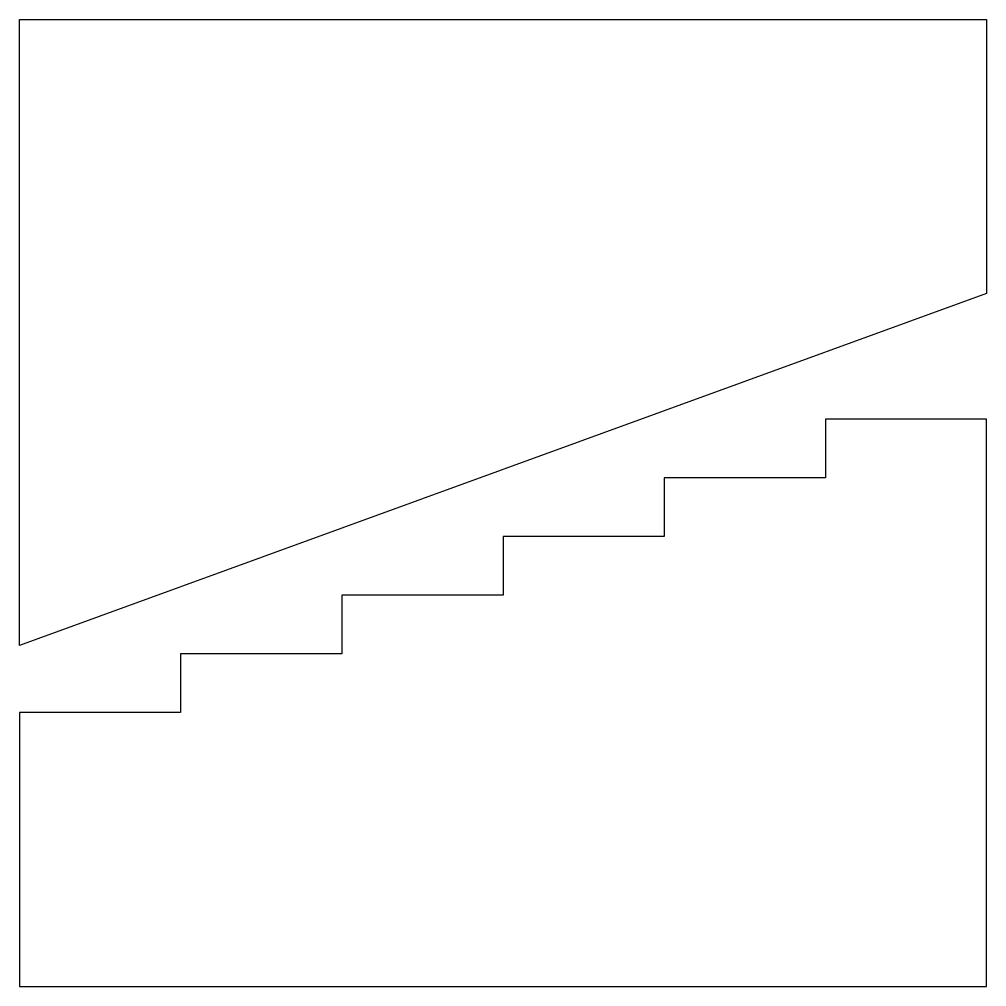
# Model space of a CAD drawing. Header units: millimetres. Extents: x 0 to 50, y 0 to 50.
import ezdxf

# ---------------------------------------------------------------- set-up
doc = ezdxf.new("R2010")
doc.units = ezdxf.units.MM
doc.layers.add('MARK', color=7, linetype='CONTINUOUS')

msp = doc.modelspace()

# ---------------------------------------------------------------- linework, layer by layer
at = {"layer": 'MARK'}
for points in [[(0, 50), (50, 50), (50, 35.8285), (0, 17.63)], [(0, 0), (50, 0), (50, 29.3369), (41.6667, 29.3369), (41.6667, 26.3038), (33.3333, 26.3038), (33.3333, 23.2707), (25, 23.2707), (25, 20.2376), (16.6667, 20.2376), (16.6667, 17.2045), (8.3333, 17.2045), (8.3333, 14.1715), (0, 14.1715)]]:
    msp.add_lwpolyline(points, close=True, dxfattribs=at)

doc.saveas('drawing.dxf')
